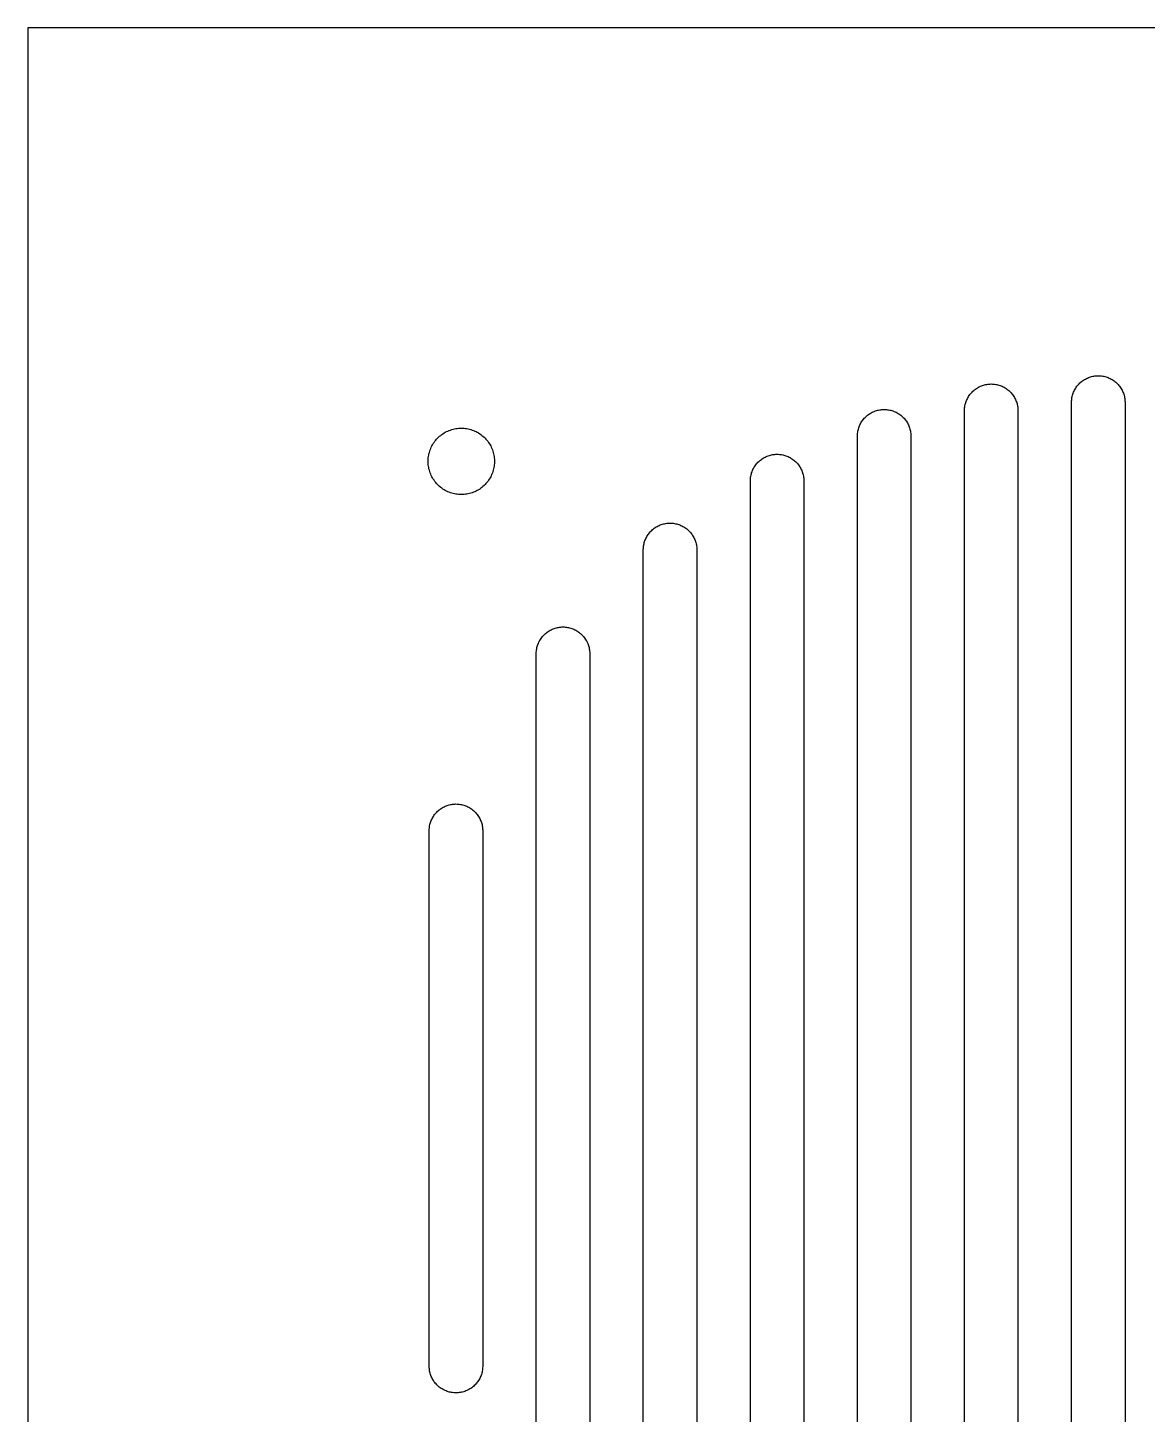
# Model space of a CAD drawing. Header units: metres. Extents: x -110 to 100, y -93 to 100.
# Drawn here: x -110 to -57.7, y 35.2 to 100 of the extents above; entities that cross this region are included whole.
import ezdxf

# ---------------------------------------------------------------- set-up
doc = ezdxf.new("R2010")
doc.units = ezdxf.units.M

msp = doc.modelspace()

# ---------------------------------------------------------------- linework, layer by layer
for p, q in [((-46.03, 100), (-110, 100)), ((-110, 100), (-110, 0)), ((-60.7347, 83.5113), (-60.6917, 83.5411)), ((-60.6917, 83.5411), (-60.6475, 83.5692)), ((-60.6475, 83.5692), (-60.6022, 83.5954)), ((-60.6022, 83.5954), (-60.5558, 83.6196)), ((-60.5558, 83.6196), (-60.5084, 83.6419)), ((-60.5084, 83.6419), (-60.4601, 83.6622)), ((-60.4601, 83.6622), (-60.4111, 83.6805)), ((-60.4111, 83.6805), (-60.3613, 83.6966)), ((-60.3613, 83.6966), (-60.3109, 83.7107)), ((-60.3109, 83.7107), (-60.2599, 83.7227)), ((-60.2599, 83.7227), (-60.2085, 83.7325)), ((-60.2085, 83.7325), (-60.1567, 83.7401)), ((-60.1567, 83.7401), (-60.1046, 83.7456)), ((-60.1046, 83.7456), (-60.0523, 83.7489)), ((-60.0523, 83.7489), (-60, 83.75)), ((-60, 83.75), (-59.9477, 83.7489)), ((-59.9477, 83.7489), (-59.8954, 83.7456)), ((-59.8954, 83.7456), (-59.8433, 83.7401)), ((-59.8433, 83.7401), (-59.7915, 83.7325)), ((-59.7915, 83.7325), (-59.7401, 83.7227)), ((-59.7401, 83.7227), (-59.6891, 83.7107)), ((-59.6891, 83.7107), (-59.6387, 83.6966)), ((-59.6387, 83.6966), (-59.5889, 83.6805)), ((-59.5889, 83.6805), (-59.5399, 83.6622)), ((-59.5399, 83.6622), (-59.4916, 83.6419)), ((-59.4916, 83.6419), (-59.4442, 83.6196)), ((-59.4442, 83.6196), (-59.3978, 83.5954)), ((-59.3978, 83.5954), (-59.3525, 83.5692)), ((-59.3525, 83.5692), (-59.3083, 83.5411)), ((-59.3083, 83.5411), (-59.2653, 83.5113)), ((-65.9957, 82.8688), (-65.9631, 82.9099)), ((-65.9631, 82.9099), (-65.9289, 82.9495)), ((-65.9289, 82.9495), (-65.8931, 82.9877)), ((-65.8931, 82.9877), (-65.8557, 83.0243)), ((-65.8557, 83.0243), (-65.8168, 83.0593)), ((-65.8168, 83.0593), (-65.7764, 83.0927)), ((-65.7764, 83.0927), (-65.7347, 83.1243)), ((-65.7347, 83.1243), (-65.6917, 83.1542)), ((-65.6917, 83.1542), (-65.6475, 83.1823)), ((-65.6475, 83.1823), (-65.6022, 83.2085)), ((-65.6022, 83.2085), (-65.5558, 83.2327)), ((-65.5558, 83.2327), (-65.5084, 83.255)), ((-65.5084, 83.255), (-65.4601, 83.2753)), ((-65.4601, 83.2753), (-65.4111, 83.2935)), ((-65.4111, 83.2935), (-65.3613, 83.3097)), ((-65.3613, 83.3097), (-65.3109, 83.3238)), ((-65.3109, 83.3238), (-65.2599, 83.3358)), ((-65.2599, 83.3358), (-65.2085, 83.3456)), ((-65.2085, 83.3456), (-65.1567, 83.3532)), ((-65.1567, 83.3532), (-65.1046, 83.3587)), ((-65.1046, 83.3587), (-65.0523, 83.362)), ((-65.0523, 83.362), (-65, 83.3631)), ((-65, 83.3631), (-64.9477, 83.362)), ((-64.9477, 83.362), (-64.8954, 83.3587)), ((-64.8954, 83.3587), (-64.8433, 83.3532)), ((-64.8433, 83.3532), (-64.7915, 83.3456)), ((-64.7915, 83.3456), (-64.7401, 83.3358)), ((-64.7401, 83.3358), (-64.6891, 83.3238)), ((-64.6891, 83.3238), (-64.6387, 83.3097)), ((-64.6387, 83.3097), (-64.5889, 83.2935)), ((-64.5889, 83.2935), (-64.5399, 83.2753)), ((-64.5399, 83.2753), (-64.4916, 83.255)), ((-64.4916, 83.255), (-64.4442, 83.2327)), ((-64.4442, 83.2327), (-64.3978, 83.2085)), ((-64.3978, 83.2085), (-64.3525, 83.1823)), ((-64.3525, 83.1823), (-64.3083, 83.1542)), ((-64.3083, 83.1542), (-64.2653, 83.1243)), ((-64.2653, 83.1243), (-64.2236, 83.0927)), ((-64.2236, 83.0927), (-64.1832, 83.0593)), ((-64.1832, 83.0593), (-64.1443, 83.0243)), ((-64.1443, 83.0243), (-64.1069, 82.9877)), ((-64.1069, 82.9877), (-64.0711, 82.9495)), ((-64.0711, 82.9495), (-64.0369, 82.9099)), ((-64.0369, 82.9099), (-64.0043, 82.8688)), ((-61.2039, 82.8361), (-61.1888, 82.8863)), ((-61.1888, 82.8863), (-61.1716, 82.9357)), ((-61.1716, 82.9357), (-61.1523, 82.9844)), ((-61.1523, 82.9844), (-61.131, 83.0322)), ((-61.131, 83.0322), (-61.1077, 83.0791)), ((-61.1077, 83.0791), (-61.0825, 83.125)), ((-61.0825, 83.125), (-61.0554, 83.1698)), ((-61.0554, 83.1698), (-61.0264, 83.2134)), ((-61.0264, 83.2134), (-60.9957, 83.2557)), ((-60.9957, 83.2557), (-60.9631, 83.2968)), ((-60.9631, 83.2968), (-60.9289, 83.3364)), ((-60.9289, 83.3364), (-60.8931, 83.3746)), ((-60.8931, 83.3746), (-60.8557, 83.4112)), ((-60.8557, 83.4112), (-60.8168, 83.4462)), ((-60.8168, 83.4462), (-60.7764, 83.4796)), ((-60.7764, 83.4796), (-60.7347, 83.5113)), ((-59.2653, 83.5113), (-59.2236, 83.4796)), ((-59.2236, 83.4796), (-59.1832, 83.4462)), ((-59.1832, 83.4462), (-59.1443, 83.4112)), ((-59.1443, 83.4112), (-59.1069, 83.3746)), ((-59.1069, 83.3746), (-59.0711, 83.3364)), ((-59.0711, 83.3364), (-59.0369, 83.2968)), ((-59.0369, 83.2968), (-59.0043, 83.2557)), ((-59.0043, 83.2557), (-58.9736, 83.2134)), ((-58.9736, 83.2134), (-58.9446, 83.1698)), ((-58.9446, 83.1698), (-58.9175, 83.125)), ((-58.9175, 83.125), (-58.8923, 83.0791)), ((-58.8923, 83.0791), (-58.869, 83.0322)), ((-58.869, 83.0322), (-58.8477, 82.9844)), ((-58.8477, 82.9844), (-58.8284, 82.9357)), ((-58.8284, 82.9357), (-58.8112, 82.8863)), ((-58.8112, 82.8863), (-58.7961, 82.8361)), ((-66.2475, 82.1916), (-66.2431, 82.2437)), ((-66.2431, 82.2437), (-66.2366, 82.2957)), ((-66.2366, 82.2957), (-66.2278, 82.3473)), ((-66.2278, 82.3473), (-66.217, 82.3985)), ((-66.217, 82.3985), (-66.2039, 82.4492)), ((-66.2039, 82.4492), (-66.1888, 82.4993)), ((-66.1888, 82.4993), (-66.1716, 82.5488)), ((-66.1716, 82.5488), (-66.1523, 82.5975)), ((-66.1523, 82.5975), (-66.131, 82.6453)), ((-66.131, 82.6453), (-66.1077, 82.6922)), ((-66.1077, 82.6922), (-66.0825, 82.7381)), ((-66.0825, 82.7381), (-66.0554, 82.7829)), ((-66.0554, 82.7829), (-66.0264, 82.8265)), ((-66.0264, 82.8265), (-65.9957, 82.8688)), ((-64.0043, 82.8688), (-63.9736, 82.8265)), ((-63.9736, 82.8265), (-63.9446, 82.7829)), ((-63.9446, 82.7829), (-63.9175, 82.7381)), ((-63.9175, 82.7381), (-63.8923, 82.6922)), ((-63.8923, 82.6922), (-63.869, 82.6453)), ((-63.869, 82.6453), (-63.8477, 82.5975)), ((-63.8477, 82.5975), (-63.8284, 82.5488)), ((-63.8284, 82.5488), (-63.8112, 82.4993)), ((-63.8112, 82.4993), (-63.7961, 82.4492)), ((-63.7961, 82.4492), (-63.783, 82.3985)), ((-63.783, 82.3985), (-63.7722, 82.3473)), ((-63.7722, 82.3473), (-63.7634, 82.2957)), ((-63.7634, 82.2957), (-63.7569, 82.2437)), ((-63.7569, 82.2437), (-63.7525, 82.1916)), ((-61.25, 17.5), (-61.25, 82.5)), ((-61.25, 82.5), (-61.2497, 82.5)), ((-61.2497, 82.5262), (-61.2475, 82.5785)), ((-61.2497, 82.5), (-61.2497, 82.5262)), ((-61.2475, 82.5785), (-61.2431, 82.6306)), ((-61.2431, 82.6306), (-61.2366, 82.6826)), ((-61.2366, 82.6826), (-61.2278, 82.7342)), ((-61.2278, 82.7342), (-61.217, 82.7854)), ((-61.217, 82.7854), (-61.2039, 82.8361)), ((-58.7961, 82.8361), (-58.783, 82.7854)), ((-58.783, 82.7854), (-58.7722, 82.7342)), ((-58.7722, 82.7342), (-58.7634, 82.6826)), ((-58.7634, 82.6826), (-58.7569, 82.6306)), ((-58.7569, 82.6306), (-58.7525, 82.5785)), ((-58.7525, 82.5785), (-58.7503, 82.5262)), ((-58.7503, 82.5262), (-58.7503, 82.5)), ((-58.7503, 82.5), (-58.75, 82.5)), ((-58.75, 82.5), (-58.75, 17.5)), ((-71.0825, 81.5483), (-71.0554, 81.5931)), ((-71.0554, 81.5931), (-71.0264, 81.6367)), ((-71.0264, 81.6367), (-70.9957, 81.679)), ((-70.9957, 81.679), (-70.9631, 81.7201)), ((-70.9631, 81.7201), (-70.9289, 81.7597)), ((-70.9289, 81.7597), (-70.8931, 81.7979)), ((-70.8931, 81.7979), (-70.8557, 81.8345)), ((-70.8557, 81.8345), (-70.8168, 81.8695)), ((-70.8168, 81.8695), (-70.7764, 81.9029)), ((-70.7764, 81.9029), (-70.7347, 81.9346)), ((-70.7347, 81.9346), (-70.6917, 81.9644)), ((-70.6917, 81.9644), (-70.6475, 81.9925)), ((-70.6475, 81.9925), (-70.6022, 82.0187)), ((-70.6022, 82.0187), (-70.5558, 82.0429)), ((-70.5558, 82.0429), (-70.5084, 82.0652)), ((-70.5084, 82.0652), (-70.4601, 82.0855)), ((-70.4601, 82.0855), (-70.4111, 82.1038)), ((-70.4111, 82.1038), (-70.3613, 82.1199)), ((-70.3613, 82.1199), (-70.3109, 82.134)), ((-70.3109, 82.134), (-70.2599, 82.146)), ((-70.2599, 82.146), (-70.2085, 82.1558)), ((-70.2085, 82.1558), (-70.1567, 82.1634)), ((-70.1567, 82.1634), (-70.1046, 82.1689)), ((-70.1046, 82.1689), (-70.0523, 82.1722)), ((-70.0523, 82.1722), (-70, 82.1733)), ((-70, 82.1733), (-69.9477, 82.1722)), ((-69.9477, 82.1722), (-69.8954, 82.1689)), ((-69.8954, 82.1689), (-69.8433, 82.1634)), ((-69.8433, 82.1634), (-69.7915, 82.1558)), ((-69.7915, 82.1558), (-69.7401, 82.146)), ((-69.7401, 82.146), (-69.6891, 82.134)), ((-69.6891, 82.134), (-69.6387, 82.1199)), ((-69.6387, 82.1199), (-69.5889, 82.1038)), ((-69.5889, 82.1038), (-69.5399, 82.0855)), ((-69.5399, 82.0855), (-69.4916, 82.0652)), ((-69.4916, 82.0652), (-69.4442, 82.0429)), ((-69.4442, 82.0429), (-69.3978, 82.0187)), ((-69.3978, 82.0187), (-69.3525, 81.9925)), ((-69.3525, 81.9925), (-69.3083, 81.9644)), ((-69.3083, 81.9644), (-69.2653, 81.9346)), ((-69.2653, 81.9346), (-69.2236, 81.9029)), ((-69.2236, 81.9029), (-69.1832, 81.8695)), ((-69.1832, 81.8695), (-69.1443, 81.8345)), ((-69.1443, 81.8345), (-69.1069, 81.7979)), ((-69.1069, 81.7979), (-69.0711, 81.7597)), ((-69.0711, 81.7597), (-69.0369, 81.7201)), ((-69.0369, 81.7201), (-69.0043, 81.679)), ((-69.0043, 81.679), (-68.9736, 81.6367)), ((-68.9736, 81.6367), (-68.9446, 81.5931)), ((-68.9446, 81.5931), (-68.9175, 81.5483)), ((-66.25, 17.8869), (-66.25, 82.1131)), ((-66.25, 82.1131), (-66.2497, 82.1131)), ((-66.2497, 82.1393), (-66.2475, 82.1916)), ((-66.2497, 82.1131), (-66.2497, 82.1393)), ((-63.7525, 82.1916), (-63.7503, 82.1393)), ((-63.7503, 82.1393), (-63.7503, 82.1131)), ((-63.7503, 82.1131), (-63.75, 82.1131)), ((-63.75, 82.1131), (-63.75, 17.8869)), ((-90.7628, 80.9233), (-90.7128, 80.9647)), ((-90.7128, 80.9647), (-90.6611, 81.004)), ((-90.6611, 81.004), (-90.6077, 81.041)), ((-90.6077, 81.041), (-90.5529, 81.0758)), ((-90.5529, 81.0758), (-90.4967, 81.1083)), ((-90.4967, 81.1083), (-90.4392, 81.1384)), ((-90.4392, 81.1384), (-90.3804, 81.166)), ((-90.3804, 81.166), (-90.3206, 81.1911)), ((-90.3206, 81.1911), (-90.2597, 81.2138)), ((-90.2597, 81.2138), (-90.198, 81.2338)), ((-90.198, 81.2338), (-90.1355, 81.2513)), ((-90.1355, 81.2513), (-90.0723, 81.2661)), ((-90.0723, 81.2661), (-90.0085, 81.2783)), ((-90.0085, 81.2783), (-89.9443, 81.2878)), ((-89.9443, 81.2878), (-89.8797, 81.2946)), ((-89.8797, 81.2946), (-89.8149, 81.2986)), ((-89.8149, 81.2986), (-89.75, 81.3)), ((-89.75, 81.3), (-89.6851, 81.2986)), ((-89.6851, 81.2986), (-89.6203, 81.2946)), ((-89.6203, 81.2946), (-89.5557, 81.2878)), ((-89.5557, 81.2878), (-89.4915, 81.2783)), ((-89.4915, 81.2783), (-89.4277, 81.2661)), ((-89.4277, 81.2661), (-89.3645, 81.2513)), ((-89.3645, 81.2513), (-89.302, 81.2338)), ((-89.302, 81.2338), (-89.2402, 81.2138)), ((-89.2402, 81.2138), (-89.1794, 81.1911)), ((-89.1794, 81.1911), (-89.1196, 81.166)), ((-89.1196, 81.166), (-89.0608, 81.1384)), ((-89.0608, 81.1384), (-89.0033, 81.1083)), ((-89.0033, 81.1083), (-88.9471, 81.0758)), ((-88.9471, 81.0758), (-88.8922, 81.041)), ((-88.8922, 81.041), (-88.8389, 81.004)), ((-88.8389, 81.004), (-88.7872, 80.9647)), ((-88.7872, 80.9647), (-88.7372, 80.9233)), ((-71.2497, 80.9495), (-71.2475, 81.0018)), ((-71.2497, 80.9233), (-71.2497, 80.9495)), ((-71.2475, 81.0018), (-71.2431, 81.0539)), ((-71.2431, 81.0539), (-71.2366, 81.1059)), ((-71.2366, 81.1059), (-71.2278, 81.1575)), ((-71.2278, 81.1575), (-71.217, 81.2087)), ((-71.217, 81.2087), (-71.2039, 81.2594)), ((-71.2039, 81.2594), (-71.1888, 81.3096)), ((-71.1888, 81.3096), (-71.1716, 81.359)), ((-71.1716, 81.359), (-71.1523, 81.4077)), ((-71.1523, 81.4077), (-71.131, 81.4555)), ((-71.131, 81.4555), (-71.1077, 81.5024)), ((-71.1077, 81.5024), (-71.0825, 81.5483)), ((-68.9175, 81.5483), (-68.8923, 81.5024)), ((-68.8923, 81.5024), (-68.869, 81.4555)), ((-68.869, 81.4555), (-68.8477, 81.4077)), ((-68.8477, 81.4077), (-68.8284, 81.359)), ((-68.8284, 81.359), (-68.8112, 81.3096)), ((-68.8112, 81.3096), (-68.7961, 81.2594)), ((-68.7961, 81.2594), (-68.783, 81.2087)), ((-68.783, 81.2087), (-68.7722, 81.1575)), ((-68.7722, 81.1575), (-68.7634, 81.1059)), ((-68.7634, 81.1059), (-68.7569, 81.0539)), ((-68.7569, 81.0539), (-68.7525, 81.0018)), ((-68.7525, 81.0018), (-68.7503, 80.9495)), ((-68.7503, 80.9495), (-68.7503, 80.9233)), ((-91.2241, 80.229), (-91.2028, 80.2903)), ((-91.2028, 80.2903), (-91.1789, 80.3506)), ((-91.1789, 80.3506), (-91.1525, 80.41)), ((-91.1525, 80.41), (-91.1236, 80.4681)), ((-91.1236, 80.4681), (-91.0923, 80.525)), ((-91.0923, 80.525), (-91.0587, 80.5805)), ((-91.0587, 80.5805), (-91.0228, 80.6346)), ((-91.0228, 80.6346), (-90.9846, 80.6871)), ((-90.9846, 80.6871), (-90.9443, 80.738)), ((-90.9443, 80.738), (-90.9019, 80.7871)), ((-90.9019, 80.7871), (-90.8574, 80.8345)), ((-90.8574, 80.8345), (-90.811, 80.8799)), ((-90.811, 80.8799), (-90.7628, 80.9233)), ((-88.7372, 80.9233), (-88.6889, 80.8799)), ((-88.6889, 80.8799), (-88.6426, 80.8345)), ((-88.6426, 80.8345), (-88.5981, 80.7871)), ((-88.5981, 80.7871), (-88.5557, 80.738)), ((-88.5557, 80.738), (-88.5154, 80.6871)), ((-88.5154, 80.6871), (-88.4772, 80.6346)), ((-88.4772, 80.6346), (-88.4413, 80.5805)), ((-88.4413, 80.5805), (-88.4077, 80.525)), ((-88.4077, 80.525), (-88.3764, 80.4681)), ((-88.3764, 80.4681), (-88.3475, 80.41)), ((-88.3475, 80.41), (-88.3211, 80.3506)), ((-88.3211, 80.3506), (-88.2972, 80.2903)), ((-88.2972, 80.2903), (-88.2758, 80.229)), ((-71.25, 19.0767), (-71.25, 80.9233)), ((-71.25, 80.9233), (-71.2497, 80.9233)), ((-68.7503, 80.9233), (-68.75, 80.9233)), ((-68.75, 80.9233), (-68.75, 19.0767)), ((-91.2997, 79.7825), (-91.2969, 79.8473)), ((-91.2997, 79.7175), (-91.2997, 79.7825)), ((-91.2969, 79.6527), (-91.2997, 79.7175)), ((-91.2969, 79.8473), (-91.2915, 79.912)), ((-91.2915, 79.588), (-91.2969, 79.6527)), ((-91.2915, 79.912), (-91.2834, 79.9764)), ((-91.2834, 79.9764), (-91.2725, 80.0404)), ((-91.2725, 80.0404), (-91.259, 80.1039)), ((-91.259, 80.1039), (-91.2429, 80.1668)), ((-91.2429, 80.1668), (-91.2241, 80.229)), ((-88.2758, 80.229), (-88.2571, 80.1668)), ((-88.2571, 80.1668), (-88.241, 80.1039)), ((-88.241, 80.1039), (-88.2274, 80.0404)), ((-88.2274, 80.0404), (-88.2166, 79.9764)), ((-88.2166, 79.9764), (-88.2085, 79.912)), ((-88.2085, 79.912), (-88.203, 79.8473)), ((-88.203, 79.6527), (-88.2085, 79.588)), ((-88.203, 79.8473), (-88.2003, 79.7825)), ((-88.2003, 79.7175), (-88.203, 79.6527)), ((-88.2003, 79.7825), (-88.2003, 79.7175)), ((-75.9631, 79.6282), (-75.9289, 79.6678)), ((-75.9289, 79.6678), (-75.8931, 79.706)), ((-75.8931, 79.706), (-75.8557, 79.7426)), ((-75.8557, 79.7426), (-75.8168, 79.7776)), ((-75.8168, 79.7776), (-75.7764, 79.811)), ((-75.7764, 79.811), (-75.7347, 79.8427)), ((-75.7347, 79.8427), (-75.6917, 79.8725)), ((-75.6917, 79.8725), (-75.6475, 79.9006)), ((-75.6475, 79.9006), (-75.6022, 79.9268)), ((-75.6022, 79.9268), (-75.5558, 79.951)), ((-75.5558, 79.951), (-75.5084, 79.9733)), ((-75.5084, 79.9733), (-75.4601, 79.9936)), ((-75.4601, 79.9936), (-75.4111, 80.0119)), ((-75.4111, 80.0119), (-75.3613, 80.028)), ((-75.3613, 80.028), (-75.3109, 80.0421)), ((-75.3109, 80.0421), (-75.2599, 80.0541)), ((-75.2599, 80.0541), (-75.2085, 80.0639)), ((-75.2085, 80.0639), (-75.1567, 80.0715)), ((-75.1567, 80.0715), (-75.1046, 80.077)), ((-75.1046, 80.077), (-75.0523, 80.0803)), ((-75.0523, 80.0803), (-75, 80.0814)), ((-75, 80.0814), (-74.9477, 80.0803)), ((-74.9477, 80.0803), (-74.8954, 80.077)), ((-74.8954, 80.077), (-74.8433, 80.0715)), ((-74.8433, 80.0715), (-74.7915, 80.0639)), ((-74.7915, 80.0639), (-74.7401, 80.0541)), ((-74.7401, 80.0541), (-74.6891, 80.0421)), ((-74.6891, 80.0421), (-74.6387, 80.028)), ((-74.6387, 80.028), (-74.5889, 80.0119)), ((-74.5889, 80.0119), (-74.5399, 79.9936)), ((-74.5399, 79.9936), (-74.4916, 79.9733)), ((-74.4916, 79.9733), (-74.4442, 79.951)), ((-74.4442, 79.951), (-74.3978, 79.9268)), ((-74.3978, 79.9268), (-74.3525, 79.9006)), ((-74.3525, 79.9006), (-74.3083, 79.8725)), ((-74.3083, 79.8725), (-74.2653, 79.8427)), ((-74.2653, 79.8427), (-74.2236, 79.811)), ((-74.2236, 79.811), (-74.1832, 79.7776)), ((-74.1832, 79.7776), (-74.1443, 79.7426)), ((-74.1443, 79.7426), (-74.1069, 79.706)), ((-74.1069, 79.706), (-74.0711, 79.6678)), ((-74.0711, 79.6678), (-74.0369, 79.6282)), ((-91.2834, 79.5236), (-91.2915, 79.588)), ((-91.2725, 79.4595), (-91.2834, 79.5236)), ((-91.259, 79.396), (-91.2725, 79.4595)), ((-91.2429, 79.3332), (-91.259, 79.396)), ((-91.2241, 79.271), (-91.2429, 79.3332)), ((-91.2028, 79.2097), (-91.2241, 79.271)), ((-91.1789, 79.1493), (-91.2028, 79.2097)), ((-91.1525, 79.09), (-91.1789, 79.1493)), ((-91.1236, 79.0319), (-91.1525, 79.09)), ((-91.0923, 78.975), (-91.1236, 79.0319)), ((-88.3764, 79.0319), (-88.4077, 78.975)), ((-88.3475, 79.09), (-88.3764, 79.0319)), ((-88.3211, 79.1493), (-88.3475, 79.09)), ((-88.2972, 79.2097), (-88.3211, 79.1493)), ((-88.2758, 79.271), (-88.2972, 79.2097)), ((-88.2571, 79.3332), (-88.2758, 79.271)), ((-88.241, 79.396), (-88.2571, 79.3332)), ((-88.2274, 79.4595), (-88.241, 79.396)), ((-88.2166, 79.5236), (-88.2274, 79.4595)), ((-88.2085, 79.588), (-88.2166, 79.5236)), ((-76.2431, 78.9621), (-76.2366, 79.014)), ((-76.2366, 79.014), (-76.2278, 79.0656)), ((-76.2278, 79.0656), (-76.217, 79.1168)), ((-76.217, 79.1168), (-76.2039, 79.1675)), ((-76.2039, 79.1675), (-76.1888, 79.2177)), ((-76.1888, 79.2177), (-76.1716, 79.2671)), ((-76.1716, 79.2671), (-76.1523, 79.3158)), ((-76.1523, 79.3158), (-76.131, 79.3636)), ((-76.131, 79.3636), (-76.1077, 79.4105)), ((-76.1077, 79.4105), (-76.0825, 79.4564)), ((-76.0825, 79.4564), (-76.0554, 79.5012)), ((-76.0554, 79.5012), (-76.0264, 79.5448)), ((-76.0264, 79.5448), (-75.9957, 79.5871)), ((-75.9957, 79.5871), (-75.9631, 79.6282)), ((-74.0369, 79.6282), (-74.0043, 79.5871)), ((-74.0043, 79.5871), (-73.9736, 79.5448)), ((-73.9736, 79.5448), (-73.9446, 79.5012)), ((-73.9446, 79.5012), (-73.9175, 79.4564)), ((-73.9175, 79.4564), (-73.8923, 79.4105)), ((-73.8923, 79.4105), (-73.869, 79.3636)), ((-73.869, 79.3636), (-73.8477, 79.3158)), ((-73.8477, 79.3158), (-73.8284, 79.2671)), ((-73.8284, 79.2671), (-73.8112, 79.2177)), ((-73.8112, 79.2177), (-73.7961, 79.1675)), ((-73.7961, 79.1675), (-73.783, 79.1168)), ((-73.783, 79.1168), (-73.7722, 79.0656)), ((-73.7722, 79.0656), (-73.7634, 79.014)), ((-73.7634, 79.014), (-73.7569, 78.9621)), ((-91.0587, 78.9195), (-91.0923, 78.975)), ((-91.0228, 78.8654), (-91.0587, 78.9195)), ((-90.9846, 78.8129), (-91.0228, 78.8654)), ((-90.9443, 78.762), (-90.9846, 78.8129)), ((-90.9019, 78.7128), (-90.9443, 78.762)), ((-90.8574, 78.6655), (-90.9019, 78.7128)), ((-90.811, 78.6201), (-90.8574, 78.6655)), ((-90.7628, 78.5766), (-90.811, 78.6201)), ((-90.7128, 78.5353), (-90.7628, 78.5766)), ((-90.6611, 78.496), (-90.7128, 78.5353)), ((-90.6077, 78.459), (-90.6611, 78.496)), ((-90.5529, 78.4242), (-90.6077, 78.459)), ((-90.4967, 78.3917), (-90.5529, 78.4242)), ((-90.4392, 78.3616), (-90.4967, 78.3917)), ((-90.3804, 78.334), (-90.4392, 78.3616)), ((-89.0608, 78.3616), (-89.1196, 78.334)), ((-89.0033, 78.3917), (-89.0608, 78.3616)), ((-88.9471, 78.4242), (-89.0033, 78.3917)), ((-88.8922, 78.459), (-88.9471, 78.4242)), ((-88.8389, 78.496), (-88.8922, 78.459)), ((-88.7872, 78.5353), (-88.8389, 78.496)), ((-88.7372, 78.5766), (-88.7872, 78.5353)), ((-88.6889, 78.6201), (-88.7372, 78.5766)), ((-88.6426, 78.6655), (-88.6889, 78.6201)), ((-88.5981, 78.7128), (-88.6426, 78.6655)), ((-88.5557, 78.762), (-88.5981, 78.7128)), ((-88.5154, 78.8129), (-88.5557, 78.762)), ((-88.4772, 78.8654), (-88.5154, 78.8129)), ((-88.4413, 78.9195), (-88.4772, 78.8654)), ((-88.4077, 78.975), (-88.4413, 78.9195)), ((-76.25, 21.1686), (-76.25, 78.8314)), ((-76.25, 78.8314), (-76.2497, 78.8314)), ((-76.2497, 78.8576), (-76.2475, 78.9099)), ((-76.2497, 78.8314), (-76.2497, 78.8576)), ((-76.2475, 78.9099), (-76.2431, 78.9621)), ((-73.7569, 78.9621), (-73.7525, 78.9099)), ((-73.7525, 78.9099), (-73.7503, 78.8576)), ((-73.7503, 78.8576), (-73.7503, 78.8314)), ((-73.7503, 78.8314), (-73.75, 78.8314)), ((-73.75, 78.8314), (-73.75, 21.1686)), ((-90.3206, 78.3088), (-90.3804, 78.334)), ((-90.2597, 78.2862), (-90.3206, 78.3088)), ((-90.198, 78.2661), (-90.2597, 78.2862)), ((-90.1355, 78.2487), (-90.198, 78.2661)), ((-90.0723, 78.2339), (-90.1355, 78.2487)), ((-90.0085, 78.2217), (-90.0723, 78.2339)), ((-89.9443, 78.2122), (-90.0085, 78.2217)), ((-89.8797, 78.2054), (-89.9443, 78.2122)), ((-89.8149, 78.2014), (-89.8797, 78.2054)), ((-89.75, 78.2), (-89.8149, 78.2014)), ((-89.6851, 78.2014), (-89.75, 78.2)), ((-89.6203, 78.2054), (-89.6851, 78.2014)), ((-89.5557, 78.2122), (-89.6203, 78.2054)), ((-89.4915, 78.2217), (-89.5557, 78.2122)), ((-89.4277, 78.2339), (-89.4915, 78.2217)), ((-89.3645, 78.2487), (-89.4277, 78.2339)), ((-89.302, 78.2661), (-89.3645, 78.2487)), ((-89.2402, 78.2862), (-89.302, 78.2661)), ((-89.1794, 78.3088), (-89.2402, 78.2862)), ((-89.1196, 78.334), (-89.1794, 78.3088)), ((-80.9957, 76.3731), (-80.9631, 76.4142)), ((-80.9631, 76.4142), (-80.9289, 76.4538)), ((-80.9289, 76.4538), (-80.8931, 76.4919)), ((-80.8931, 76.4919), (-80.8557, 76.5286)), ((-80.8557, 76.5286), (-80.8168, 76.5636)), ((-80.8168, 76.5636), (-80.7764, 76.597)), ((-80.7764, 76.597), (-80.7347, 76.6286)), ((-80.7347, 76.6286), (-80.6917, 76.6585)), ((-80.6917, 76.6585), (-80.6475, 76.6866)), ((-80.6475, 76.6866), (-80.6022, 76.7128)), ((-80.6022, 76.7128), (-80.5558, 76.737)), ((-80.5558, 76.737), (-80.5084, 76.7593)), ((-80.5084, 76.7593), (-80.4601, 76.7796)), ((-80.4601, 76.7796), (-80.4111, 76.7978)), ((-80.4111, 76.7978), (-80.3613, 76.814)), ((-80.3613, 76.814), (-80.3109, 76.8281)), ((-80.3109, 76.8281), (-80.2599, 76.8401)), ((-80.2599, 76.8401), (-80.2085, 76.8499)), ((-80.2085, 76.8499), (-80.1567, 76.8575)), ((-80.1567, 76.8575), (-80.1046, 76.863)), ((-80.1046, 76.863), (-80.0523, 76.8663)), ((-80.0523, 76.8663), (-80, 76.8674)), ((-80, 76.8674), (-79.9477, 76.8663)), ((-79.9477, 76.8663), (-79.8954, 76.863)), ((-79.8954, 76.863), (-79.8433, 76.8575)), ((-79.8433, 76.8575), (-79.7915, 76.8499)), ((-79.7915, 76.8499), (-79.7401, 76.8401)), ((-79.7401, 76.8401), (-79.6891, 76.8281)), ((-79.6891, 76.8281), (-79.6387, 76.814)), ((-79.6387, 76.814), (-79.5889, 76.7978)), ((-79.5889, 76.7978), (-79.5399, 76.7796)), ((-79.5399, 76.7796), (-79.4916, 76.7593)), ((-79.4916, 76.7593), (-79.4442, 76.737)), ((-79.4442, 76.737), (-79.3978, 76.7128)), ((-79.3978, 76.7128), (-79.3525, 76.6866)), ((-79.3525, 76.6866), (-79.3083, 76.6585)), ((-79.3083, 76.6585), (-79.2653, 76.6286)), ((-79.2653, 76.6286), (-79.2236, 76.597)), ((-79.2236, 76.597), (-79.1832, 76.5636)), ((-79.1832, 76.5636), (-79.1443, 76.5286)), ((-79.1443, 76.5286), (-79.1069, 76.4919)), ((-79.1069, 76.4919), (-79.0711, 76.4538)), ((-79.0711, 76.4538), (-79.0369, 76.4142)), ((-79.0369, 76.4142), (-79.0043, 76.3731)), ((-81.2431, 75.748), (-81.2366, 75.8)), ((-81.2366, 75.8), (-81.2278, 75.8516)), ((-81.2278, 75.8516), (-81.217, 75.9028)), ((-81.217, 75.9028), (-81.2039, 75.9535)), ((-81.2039, 75.9535), (-81.1888, 76.0036)), ((-81.1888, 76.0036), (-81.1716, 76.0531)), ((-81.1716, 76.0531), (-81.1523, 76.1018)), ((-81.1523, 76.1018), (-81.131, 76.1496)), ((-81.131, 76.1496), (-81.1077, 76.1965)), ((-81.1077, 76.1965), (-81.0825, 76.2424)), ((-81.0825, 76.2424), (-81.0554, 76.2872)), ((-81.0554, 76.2872), (-81.0264, 76.3308)), ((-81.0264, 76.3308), (-80.9957, 76.3731)), ((-79.0043, 76.3731), (-78.9736, 76.3308)), ((-78.9736, 76.3308), (-78.9446, 76.2872)), ((-78.9446, 76.2872), (-78.9175, 76.2424)), ((-78.9175, 76.2424), (-78.8923, 76.1965)), ((-78.8923, 76.1965), (-78.869, 76.1496)), ((-78.869, 76.1496), (-78.8477, 76.1018)), ((-78.8477, 76.1018), (-78.8284, 76.0531)), ((-78.8284, 76.0531), (-78.8112, 76.0036)), ((-78.8112, 76.0036), (-78.7961, 75.9535)), ((-78.7961, 75.9535), (-78.783, 75.9028)), ((-78.783, 75.9028), (-78.7722, 75.8516)), ((-78.7722, 75.8516), (-78.7634, 75.8)), ((-78.7634, 75.8), (-78.7569, 75.748)), ((-81.25, 24.3826), (-81.25, 75.6174)), ((-81.25, 75.6174), (-81.2497, 75.6174)), ((-81.2497, 75.6436), (-81.2475, 75.6959)), ((-81.2497, 75.6174), (-81.2497, 75.6436)), ((-81.2475, 75.6959), (-81.2431, 75.748)), ((-78.7569, 75.748), (-78.7525, 75.6959)), ((-78.7525, 75.6959), (-78.7503, 75.6436)), ((-78.7503, 75.6436), (-78.7503, 75.6174)), ((-78.7503, 75.6174), (-78.75, 75.6174)), ((-78.75, 75.6174), (-78.75, 24.3826)), ((-85.6022, 71.8619), (-85.5558, 71.8862)), ((-85.5558, 71.8862), (-85.5084, 71.9085)), ((-85.5084, 71.9085), (-85.4601, 71.9288)), ((-85.4601, 71.9288), (-85.4111, 71.947)), ((-85.4111, 71.947), (-85.3613, 71.9632)), ((-85.3613, 71.9632), (-85.3109, 71.9773)), ((-85.3109, 71.9773), (-85.2599, 71.9892)), ((-85.2599, 71.9892), (-85.2085, 71.9991)), ((-85.2085, 71.9991), (-85.1567, 72.0067)), ((-85.1567, 72.0067), (-85.1046, 72.0122)), ((-85.1046, 72.0122), (-85.0523, 72.0155)), ((-85.0523, 72.0155), (-85, 72.0166)), ((-85, 72.0166), (-84.9477, 72.0155)), ((-84.9477, 72.0155), (-84.8954, 72.0122)), ((-84.8954, 72.0122), (-84.8433, 72.0067)), ((-84.8433, 72.0067), (-84.7915, 71.9991)), ((-84.7915, 71.9991), (-84.7401, 71.9892)), ((-84.7401, 71.9892), (-84.6891, 71.9773)), ((-84.6891, 71.9773), (-84.6387, 71.9632)), ((-84.6387, 71.9632), (-84.5889, 71.947)), ((-84.5889, 71.947), (-84.5399, 71.9288)), ((-84.5399, 71.9288), (-84.4916, 71.9085)), ((-84.4916, 71.9085), (-84.4442, 71.8862)), ((-84.4442, 71.8862), (-84.3978, 71.8619)), ((-86.1716, 71.2023), (-86.1523, 71.2509)), ((-86.1523, 71.2509), (-86.131, 71.2988)), ((-86.131, 71.2988), (-86.1077, 71.3457)), ((-86.1077, 71.3457), (-86.0825, 71.3916)), ((-86.0825, 71.3916), (-86.0554, 71.4363)), ((-86.0554, 71.4363), (-86.0264, 71.4799)), ((-86.0264, 71.4799), (-85.9957, 71.5223)), ((-85.9957, 71.5223), (-85.9631, 71.5633)), ((-85.9631, 71.5633), (-85.9289, 71.603)), ((-85.9289, 71.603), (-85.8931, 71.6411)), ((-85.8931, 71.6411), (-85.8557, 71.6778)), ((-85.8557, 71.6778), (-85.8168, 71.7128)), ((-85.8168, 71.7128), (-85.7764, 71.7462)), ((-85.7764, 71.7462), (-85.7347, 71.7778)), ((-85.7347, 71.7778), (-85.6917, 71.8077)), ((-85.6917, 71.8077), (-85.6475, 71.8358)), ((-85.6475, 71.8358), (-85.6022, 71.8619)), ((-84.3978, 71.8619), (-84.3525, 71.8358)), ((-84.3525, 71.8358), (-84.3083, 71.8077)), ((-84.3083, 71.8077), (-84.2653, 71.7778)), ((-84.2653, 71.7778), (-84.2236, 71.7462)), ((-84.2236, 71.7462), (-84.1832, 71.7128)), ((-84.1832, 71.7128), (-84.1443, 71.6778)), ((-84.1443, 71.6778), (-84.1069, 71.6411)), ((-84.1069, 71.6411), (-84.0711, 71.603)), ((-84.0711, 71.603), (-84.0369, 71.5633)), ((-84.0369, 71.5633), (-84.0043, 71.5223)), ((-84.0043, 71.5223), (-83.9736, 71.4799)), ((-83.9736, 71.4799), (-83.9446, 71.4363)), ((-83.9446, 71.4363), (-83.9175, 71.3916)), ((-83.9175, 71.3916), (-83.8923, 71.3457)), ((-83.8923, 71.3457), (-83.869, 71.2988)), ((-83.869, 71.2988), (-83.8477, 71.2509)), ((-83.8477, 71.2509), (-83.8284, 71.2023)), ((-86.25, 29.2334), (-86.25, 70.7666)), ((-86.25, 70.7666), (-86.2497, 70.7666)), ((-86.2497, 70.7927), (-86.2475, 70.845)), ((-86.2497, 70.7666), (-86.2497, 70.7927)), ((-86.2475, 70.845), (-86.2431, 70.8972)), ((-86.2431, 70.8972), (-86.2366, 70.9492)), ((-86.2366, 70.9492), (-86.2278, 71.0008)), ((-86.2278, 71.0008), (-86.217, 71.052)), ((-86.217, 71.052), (-86.2039, 71.1027)), ((-86.2039, 71.1027), (-86.1888, 71.1528)), ((-86.1888, 71.1528), (-86.1716, 71.2023)), ((-83.8284, 71.2023), (-83.8112, 71.1528)), ((-83.8112, 71.1528), (-83.7961, 71.1027)), ((-83.7961, 71.1027), (-83.783, 71.052)), ((-83.783, 71.052), (-83.7722, 71.0008)), ((-83.7722, 71.0008), (-83.7634, 70.9492)), ((-83.7634, 70.9492), (-83.7569, 70.8972)), ((-83.7569, 70.8972), (-83.7525, 70.845)), ((-83.7525, 70.845), (-83.7503, 70.7927)), ((-83.7503, 70.7927), (-83.7503, 70.7666)), ((-83.7503, 70.7666), (-83.75, 70.7666)), ((-83.75, 70.7666), (-83.75, 29.2334)), ((-90.8168, 63.4462), (-90.7764, 63.4796)), ((-90.7764, 63.4796), (-90.7347, 63.5113)), ((-90.7347, 63.5113), (-90.6917, 63.5411)), ((-90.6917, 63.5411), (-90.6475, 63.5692)), ((-90.6475, 63.5692), (-90.6022, 63.5954)), ((-90.6022, 63.5954), (-90.5558, 63.6196)), ((-90.5558, 63.6196), (-90.5084, 63.6419)), ((-90.5084, 63.6419), (-90.4601, 63.6622)), ((-90.4601, 63.6622), (-90.4111, 63.6805)), ((-90.4111, 63.6805), (-90.3613, 63.6966)), ((-90.3613, 63.6966), (-90.3109, 63.7107)), ((-90.3109, 63.7107), (-90.2599, 63.7227)), ((-90.2599, 63.7227), (-90.2085, 63.7325)), ((-90.2085, 63.7325), (-90.1567, 63.7401)), ((-90.1567, 63.7401), (-90.1046, 63.7456)), ((-90.1046, 63.7456), (-90.0523, 63.7489)), ((-90.0523, 63.7489), (-90, 63.75)), ((-90, 63.75), (-89.9477, 63.7489)), ((-89.9477, 63.7489), (-89.8954, 63.7456)), ((-89.8954, 63.7456), (-89.8433, 63.7401)), ((-89.8433, 63.7401), (-89.7915, 63.7325)), ((-89.7915, 63.7325), (-89.7401, 63.7227)), ((-89.7401, 63.7227), (-89.6891, 63.7107)), ((-89.6891, 63.7107), (-89.6387, 63.6966)), ((-89.6387, 63.6966), (-89.5889, 63.6805)), ((-89.5889, 63.6805), (-89.5399, 63.6622)), ((-89.5399, 63.6622), (-89.4916, 63.6419)), ((-89.4916, 63.6419), (-89.4442, 63.6196)), ((-89.4442, 63.6196), (-89.3978, 63.5954)), ((-89.3978, 63.5954), (-89.3525, 63.5692)), ((-89.3525, 63.5692), (-89.3083, 63.5411)), ((-89.3083, 63.5411), (-89.2653, 63.5113)), ((-89.2653, 63.5113), (-89.2236, 63.4796)), ((-89.2236, 63.4796), (-89.1832, 63.4462)), ((-91.217, 62.7854), (-91.2039, 62.8361)), ((-91.2039, 62.8361), (-91.1888, 62.8863)), ((-91.1888, 62.8863), (-91.1716, 62.9357)), ((-91.1716, 62.9357), (-91.1523, 62.9844)), ((-91.1523, 62.9844), (-91.131, 63.0322)), ((-91.131, 63.0322), (-91.1077, 63.0791)), ((-91.1077, 63.0791), (-91.0825, 63.125)), ((-91.0825, 63.125), (-91.0554, 63.1698)), ((-91.0554, 63.1698), (-91.0264, 63.2134)), ((-91.0264, 63.2134), (-90.9957, 63.2557)), ((-90.9957, 63.2557), (-90.9631, 63.2968)), ((-90.9631, 63.2968), (-90.9289, 63.3364)), ((-90.9289, 63.3364), (-90.8931, 63.3746)), ((-90.8931, 63.3746), (-90.8557, 63.4112)), ((-90.8557, 63.4112), (-90.8168, 63.4462)), ((-89.1832, 63.4462), (-89.1443, 63.4112)), ((-89.1443, 63.4112), (-89.1069, 63.3746)), ((-89.1069, 63.3746), (-89.0711, 63.3364)), ((-89.0711, 63.3364), (-89.0369, 63.2968)), ((-89.0369, 63.2968), (-89.0043, 63.2557)), ((-89.0043, 63.2557), (-88.9736, 63.2134)), ((-88.9736, 63.2134), (-88.9446, 63.1698)), ((-88.9446, 63.1698), (-88.9175, 63.125)), ((-88.9175, 63.125), (-88.8923, 63.0791)), ((-88.8923, 63.0791), (-88.869, 63.0322)), ((-88.869, 63.0322), (-88.8477, 62.9844)), ((-88.8477, 62.9844), (-88.8284, 62.9357)), ((-88.8284, 62.9357), (-88.8112, 62.8863)), ((-88.8112, 62.8863), (-88.7961, 62.8361)), ((-88.7961, 62.8361), (-88.783, 62.7854)), ((-91.25, 37.5), (-91.25, 62.5)), ((-91.25, 62.5), (-91.2497, 62.5)), ((-91.2497, 62.5262), (-91.2475, 62.5785)), ((-91.2497, 62.5), (-91.2497, 62.5262)), ((-91.2475, 62.5785), (-91.2431, 62.6306)), ((-91.2431, 62.6306), (-91.2366, 62.6826)), ((-91.2366, 62.6826), (-91.2278, 62.7342)), ((-91.2278, 62.7342), (-91.217, 62.7854)), ((-88.783, 62.7854), (-88.7722, 62.7342)), ((-88.7722, 62.7342), (-88.7634, 62.6826)), ((-88.7634, 62.6826), (-88.7569, 62.6306)), ((-88.7569, 62.6306), (-88.7525, 62.5785)), ((-88.7525, 62.5785), (-88.7503, 62.5262)), ((-88.7503, 62.5262), (-88.7503, 62.5)), ((-88.7503, 62.5), (-88.75, 62.5)), ((-88.75, 62.5), (-88.75, 37.5)), ((-91.2497, 37.5), (-91.25, 37.5)), ((-91.2497, 37.4738), (-91.2497, 37.5)), ((-91.2475, 37.4215), (-91.2497, 37.4738)), ((-91.2431, 37.3694), (-91.2475, 37.4215)), ((-91.2366, 37.3174), (-91.2431, 37.3694)), ((-91.2278, 37.2658), (-91.2366, 37.3174)), ((-91.217, 37.2146), (-91.2278, 37.2658)), ((-91.2039, 37.1639), (-91.217, 37.2146)), ((-91.1888, 37.1137), (-91.2039, 37.1639)), ((-91.1716, 37.0643), (-91.1888, 37.1137)), ((-91.1523, 37.0156), (-91.1716, 37.0643)), ((-91.131, 36.9678), (-91.1523, 37.0156)), ((-91.1077, 36.9209), (-91.131, 36.9678)), ((-91.0825, 36.875), (-91.1077, 36.9209)), ((-88.8923, 36.9209), (-88.9175, 36.875)), ((-88.869, 36.9678), (-88.8923, 36.9209)), ((-88.8477, 37.0156), (-88.869, 36.9678)), ((-88.8284, 37.0643), (-88.8477, 37.0156)), ((-88.8112, 37.1137), (-88.8284, 37.0643)), ((-88.7961, 37.1639), (-88.8112, 37.1137)), ((-88.783, 37.2146), (-88.7961, 37.1639)), ((-88.7722, 37.2658), (-88.783, 37.2146)), ((-88.7634, 37.3174), (-88.7722, 37.2658)), ((-88.7569, 37.3694), (-88.7634, 37.3174)), ((-88.7525, 37.4215), (-88.7569, 37.3694)), ((-88.7503, 37.4738), (-88.7525, 37.4215)), ((-88.75, 37.5), (-88.7503, 37.5)), ((-88.7503, 37.5), (-88.7503, 37.4738)), ((-91.0554, 36.8302), (-91.0825, 36.875)), ((-91.0264, 36.7866), (-91.0554, 36.8302)), ((-90.9957, 36.7443), (-91.0264, 36.7866)), ((-90.9631, 36.7032), (-90.9957, 36.7443)), ((-90.9289, 36.6636), (-90.9631, 36.7032)), ((-90.8931, 36.6254), (-90.9289, 36.6636)), ((-90.8557, 36.5888), (-90.8931, 36.6254)), ((-90.8168, 36.5538), (-90.8557, 36.5888)), ((-90.7764, 36.5204), (-90.8168, 36.5538)), ((-90.7347, 36.4887), (-90.7764, 36.5204)), ((-90.6917, 36.4589), (-90.7347, 36.4887)), ((-90.6475, 36.4308), (-90.6917, 36.4589)), ((-90.6022, 36.4046), (-90.6475, 36.4308)), ((-90.5558, 36.3804), (-90.6022, 36.4046)), ((-90.5084, 36.3581), (-90.5558, 36.3804)), ((-90.4601, 36.3378), (-90.5084, 36.3581)), ((-90.4111, 36.3195), (-90.4601, 36.3378)), ((-90.3613, 36.3034), (-90.4111, 36.3195)), ((-90.3109, 36.2893), (-90.3613, 36.3034)), ((-90.2599, 36.2773), (-90.3109, 36.2893)), ((-90.2085, 36.2675), (-90.2599, 36.2773)), ((-90.1567, 36.2599), (-90.2085, 36.2675)), ((-89.7915, 36.2675), (-89.8433, 36.2599)), ((-89.7401, 36.2773), (-89.7915, 36.2675)), ((-89.6891, 36.2893), (-89.7401, 36.2773)), ((-89.6387, 36.3034), (-89.6891, 36.2893)), ((-89.5889, 36.3195), (-89.6387, 36.3034)), ((-89.5399, 36.3378), (-89.5889, 36.3195)), ((-89.4916, 36.3581), (-89.5399, 36.3378)), ((-89.4442, 36.3804), (-89.4916, 36.3581)), ((-89.3978, 36.4046), (-89.4442, 36.3804)), ((-89.3525, 36.4308), (-89.3978, 36.4046)), ((-89.3083, 36.4589), (-89.3525, 36.4308)), ((-89.2653, 36.4887), (-89.3083, 36.4589)), ((-89.2236, 36.5204), (-89.2653, 36.4887)), ((-89.1832, 36.5538), (-89.2236, 36.5204)), ((-89.1443, 36.5888), (-89.1832, 36.5538)), ((-89.1069, 36.6254), (-89.1443, 36.5888)), ((-89.0711, 36.6636), (-89.1069, 36.6254)), ((-89.0369, 36.7032), (-89.0711, 36.6636)), ((-89.0043, 36.7443), (-89.0369, 36.7032)), ((-88.9736, 36.7866), (-89.0043, 36.7443)), ((-88.9446, 36.8302), (-88.9736, 36.7866)), ((-88.9175, 36.875), (-88.9446, 36.8302)), ((-90.1046, 36.2544), (-90.1567, 36.2599)), ((-90.0523, 36.2511), (-90.1046, 36.2544)), ((-90, 36.25), (-90.0523, 36.2511)), ((-89.9477, 36.2511), (-90, 36.25)), ((-89.8954, 36.2544), (-89.9477, 36.2511)), ((-89.8433, 36.2599), (-89.8954, 36.2544))]:
    msp.add_line(p, q)

doc.saveas('drawing.dxf')
